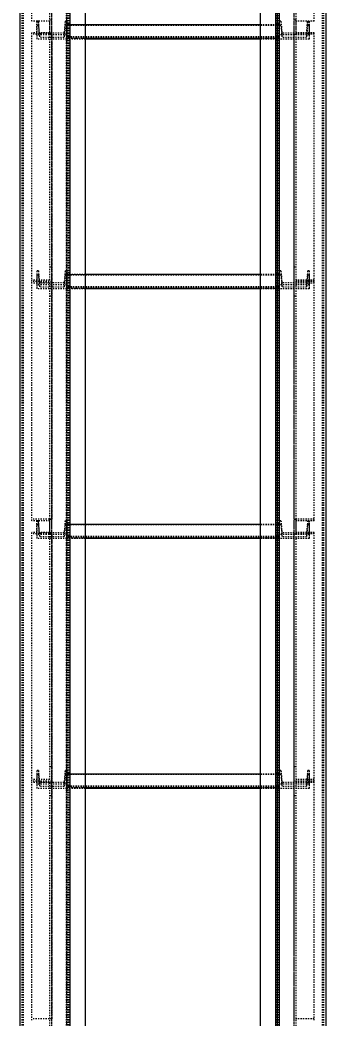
# Model space of a CAD drawing. Header units: millimetres. Extents: x 5143 to 30813, y 232 to 21408.
# Drawn here: x 9015.9 to 9138.3, y 11177.9 to 11577.8 of the extents above; entities that cross this region are included whole.
import ezdxf

# ---------------------------------------------------------------- set-up
doc = ezdxf.new("R2010")
doc.units = ezdxf.units.MM
doc.header["$LTSCALE"] = 0.25
for name, pattern in [('XKITLINE00', [0]), ('XKITLINE02', [4, 2, -2]), ('XKITLINE03', [6, 3, -1, 1, -1])]:
    doc.linetypes.add(name, pattern=pattern)

msp = doc.modelspace()

# ---------------------------------------------------------------- linework, layer by layer
at = {"color": 1, "linetype": 'XKITLINE03'}
for p, q in [((9028.63, 10818.82), (9028.63, 12467.2)), ((9125.61, 10818.82), (9125.61, 12467.2)), ((9034.61, 10820.27), (9034.61, 12460.27)), ((9119.61, 12460.27), (9119.61, 10820.27)), ((9028.63, 11572.07), (9028.63, 11473.1)), ((9034.63, 11571.83), (9034.63, 11570.16)), ((9119.61, 11570.16), (9119.61, 11571.83)), ((9125.61, 11473.1), (9125.61, 11572.07)), ((9119.61, 11570.34), (9034.63, 11570.34)), ((9028.63, 11473.1), (9028.63, 11377.9)), ((9034.63, 11471.84), (9034.63, 11470.17)), ((9119.61, 11470.17), (9119.61, 11471.84)), ((9125.61, 11377.9), (9125.61, 11473.1)), ((9119.61, 11470.35), (9034.63, 11470.35)), ((9028.63, 11372.09), (9028.63, 11273.12)), ((9034.63, 11371.85), (9034.63, 11370.18)), ((9119.61, 11370.18), (9119.61, 11371.85)), ((9125.61, 11273.12), (9125.61, 11372.09)), ((9119.61, 11370.36), (9034.63, 11370.36)), ((9028.63, 11273.12), (9028.63, 11177.92)), ((9034.63, 11271.86), (9034.63, 11270.19)), ((9119.61, 11270.19), (9119.61, 11271.86)), ((9125.61, 11177.92), (9125.61, 11273.12)), ((9119.61, 11270.37), (9034.63, 11270.37))]:
    msp.add_line(p, q, dxfattribs=at)
at = {"color": 3, "linetype": 'XKITLINE02'}
for p, q in [((9016.78, 10820.27), (9016.78, 12463.6)), ((9017.31, 10820.27), (9017.31, 12463.8)), ((9034.55, 10820.27), (9034.54, 12463.8)), ((9035.08, 10820.27), (9035.08, 12463.6)), ((9035.93, 10837.88), (9035.93, 12463.6)), ((9119.16, 10820.27), (9119.16, 12463.6)), ((9119.69, 10820.27), (9119.69, 12463.8)), ((9136.93, 10820.27), (9136.92, 12463.8)), ((9137.46, 10820.27), (9137.46, 12463.6)), ((9034.61, 10820.27), (9034.61, 12460.57)), ((9035.46, 10820.3), (9035.46, 12460.55)), ((9042.11, 10820.56), (9042.11, 12460.56)), ((9112.11, 10824.41), (9112.11, 12460.56)), ((9118.76, 10820.3), (9118.76, 12460.55)), ((9119.61, 10820.27), (9119.61, 12460.57)), ((9138.31, 10840.75), (9138.31, 12421.84)), ((9015.93, 10887.1), (9015.93, 12350.28)), ((9118.76, 12350.28), (9118.76, 10820.3)), ((9119.61, 12350.28), (9119.61, 10820.27)), ((9020.63, 11577.29), (9020.63, 11673.08)), ((9027.83, 11571.97), (9027.83, 11672.48)), ((9028.63, 11571.97), (9028.63, 11673.08)), ((9125.61, 11571.97), (9125.61, 11673.08)), ((9126.41, 11571.97), (9126.41, 11672.48)), ((9133.61, 11577.29), (9133.61, 11673.08)), ((9027.83, 11577.29), (9020.63, 11577.29)), ((9023.31, 11577.32), (9022.63, 11577.32)), ((9022.63, 11571.83), (9022.63, 11577.32)), ((9022.63, 11577.32), (9022.63, 11575.66)), ((9023.31, 11575.66), (9022.63, 11575.66)), ((9022.63, 11575.66), (9022.63, 11570.16)), ((9023.69, 11572.53), (9023.31, 11577.32)), ((9023.31, 11577.32), (9023.31, 11575.66)), ((9023.31, 11575.66), (9023.69, 11570.86)), ((9028.63, 11577.79), (9027.83, 11577.79)), ((9027.83, 11473.67), (9027.83, 11577.79)), ((9028.63, 11473.1), (9028.63, 11577.79)), ((9033.95, 11577.32), (9033.57, 11572.53)), ((9033.95, 11575.66), (9033.57, 11570.86)), ((9034.63, 11577.32), (9033.95, 11577.32)), ((9033.95, 11577.32), (9033.95, 11575.66)), ((9034.63, 11575.66), (9033.95, 11575.66)), ((9034.63, 11577.32), (9034.63, 11571.83)), ((9034.63, 11577.32), (9034.63, 11575.66)), ((9034.63, 11570.16), (9034.63, 11575.84)), ((9042.11, 11575.84), (9034.63, 11575.84)), ((9119.61, 11575.83), (9034.63, 11575.83)), ((9119.61, 11575.67), (9034.63, 11575.67)), ((9119.61, 11575.66), (9034.63, 11575.66)), ((9034.63, 11575.66), (9034.63, 11570.16)), ((9119.61, 11575.84), (9112.11, 11575.84)), ((9119.61, 11577.32), (9119.61, 11575.66)), ((9119.61, 11577.32), (9119.61, 11571.83)), ((9120.29, 11577.32), (9119.61, 11577.32)), ((9119.61, 11570.16), (9119.61, 11575.84)), ((9119.61, 11575.66), (9119.61, 11570.16)), ((9120.29, 11575.66), (9119.61, 11575.66)), ((9120.29, 11577.32), (9120.29, 11575.66)), ((9120.29, 11577.32), (9120.67, 11572.53)), ((9120.29, 11575.66), (9120.67, 11570.86)), ((9125.61, 11473.1), (9125.61, 11577.79)), ((9126.41, 11577.79), (9125.61, 11577.79)), ((9126.41, 11473.67), (9126.41, 11577.79)), ((9133.61, 11577.29), (9126.41, 11577.29)), ((9130.55, 11572.53), (9130.93, 11577.32)), ((9130.93, 11575.66), (9130.55, 11570.86)), ((9130.93, 11577.32), (9130.93, 11575.66)), ((9131.61, 11577.32), (9130.93, 11577.32)), ((9131.61, 11575.66), (9130.93, 11575.66)), ((9131.61, 11575.66), (9131.61, 11577.32)), ((9131.61, 11577.29), (9131.61, 11571.83)), ((9131.61, 11575.66), (9131.61, 11570.16)), ((9027.83, 11572.64), (9020.63, 11572.64)), ((9020.63, 11473.1), (9020.63, 11572.64)), ((9028.63, 11572.07), (9020.63, 11572.07)), ((9034.63, 11571.83), (9022.63, 11571.83)), ((9022.63, 11571.83), (9022.63, 11570.16)), ((9033.57, 11572.53), (9023.69, 11572.53)), ((9023.69, 11572.53), (9023.69, 11570.86)), ((9033.57, 11570.86), (9023.69, 11570.86)), ((9028.63, 11571.97), (9027.83, 11571.97)), ((9033.57, 11572.53), (9033.57, 11570.86)), ((9034.63, 11571.83), (9034.63, 11570.16)), ((9119.61, 11571.02), (9034.63, 11571.02)), ((9119.61, 11570.87), (9034.63, 11570.87)), ((9119.61, 11571.83), (9119.61, 11570.16)), ((9131.61, 11571.83), (9119.61, 11571.83)), ((9120.67, 11572.53), (9120.67, 11570.86)), ((9130.55, 11572.53), (9120.67, 11572.53)), ((9130.55, 11570.86), (9120.67, 11570.86)), ((9133.61, 11572.07), (9125.61, 11572.07)), ((9126.41, 11571.97), (9125.61, 11571.97)), ((9133.61, 11572.64), (9126.41, 11572.64)), ((9130.55, 11572.53), (9130.55, 11570.86)), ((9131.61, 11571.83), (9131.61, 11570.16)), ((9133.61, 11473.1), (9133.61, 11572.64)), ((9034.63, 11570.16), (9022.63, 11570.16)), ((9042.11, 11570.34), (9034.63, 11570.34)), ((9042.11, 11570.16), (9034.63, 11570.16)), ((9119.61, 11570.34), (9112.11, 11570.34)), ((9119.61, 11570.16), (9112.11, 11570.16)), ((9131.61, 11570.16), (9119.61, 11570.16)), ((9028.63, 11478.82), (9027.83, 11478.82)), ((9126.41, 11478.82), (9125.61, 11478.82)), ((9023.31, 11477.34), (9022.63, 11477.34)), ((9022.63, 11477.34), (9022.63, 11471.84)), ((9022.63, 11477.34), (9022.63, 11475.67)), ((9023.31, 11475.67), (9022.63, 11475.67)), ((9022.63, 11475.67), (9022.63, 11470.17)), ((9023.31, 11477.34), (9023.69, 11472.54)), ((9023.31, 11477.34), (9023.31, 11475.67)), ((9023.31, 11475.67), (9023.69, 11470.87)), ((9033.95, 11477.34), (9033.57, 11472.54)), ((9033.95, 11475.67), (9033.57, 11470.87)), ((9034.63, 11477.34), (9033.95, 11477.34)), ((9033.95, 11477.34), (9033.95, 11475.67)), ((9034.63, 11475.67), (9033.95, 11475.67)), ((9034.63, 11477.34), (9034.63, 11471.84)), ((9034.63, 11477.34), (9034.63, 11475.67)), ((9034.63, 11470.17), (9034.63, 11475.85)), ((9042.11, 11475.85), (9034.63, 11475.85)), ((9119.61, 11475.84), (9034.63, 11475.84)), ((9119.61, 11475.68), (9034.63, 11475.68)), ((9034.63, 11475.67), (9034.63, 11470.17)), ((9119.61, 11475.67), (9034.63, 11475.67)), ((9119.61, 11475.85), (9112.11, 11475.85)), ((9119.61, 11477.34), (9119.61, 11475.67)), ((9119.61, 11477.34), (9119.61, 11471.84)), ((9120.29, 11477.34), (9119.61, 11477.34)), ((9119.61, 11470.17), (9119.61, 11475.85)), ((9119.61, 11475.67), (9119.61, 11470.17)), ((9120.29, 11475.67), (9119.61, 11475.67)), ((9120.29, 11477.34), (9120.29, 11475.67)), ((9120.29, 11477.34), (9120.67, 11472.54)), ((9120.29, 11475.67), (9120.67, 11470.87)), ((9130.93, 11477.34), (9130.55, 11472.54)), ((9130.93, 11475.67), (9130.55, 11470.87)), ((9130.93, 11477.34), (9130.93, 11475.67)), ((9131.61, 11477.34), (9130.93, 11477.34)), ((9131.61, 11475.67), (9130.93, 11475.67)), ((9131.61, 11477.34), (9131.61, 11475.67)), ((9131.61, 11477.34), (9131.61, 11471.84)), ((9131.61, 11475.67), (9131.61, 11470.17)), ((9027.83, 11473.67), (9020.63, 11473.67)), ((9020.63, 11377.31), (9020.63, 11473.1)), ((9028.63, 11473.1), (9020.63, 11473.1)), ((9028.63, 11473.1), (9020.63, 11473.1)), ((9027.83, 11472.51), (9020.63, 11472.51)), ((9034.63, 11471.84), (9022.63, 11471.84)), ((9022.63, 11471.84), (9022.63, 11470.17)), ((9033.57, 11472.54), (9023.69, 11472.54)), ((9023.69, 11472.54), (9023.69, 11470.87)), ((9033.57, 11470.87), (9023.69, 11470.87)), ((9027.83, 11372), (9027.83, 11472.51)), ((9028.63, 11372), (9028.63, 11473.1)), ((9033.57, 11472.54), (9033.57, 11470.87)), ((9034.63, 11471.84), (9034.63, 11470.17)), ((9119.61, 11471.03), (9034.63, 11471.03)), ((9119.61, 11470.88), (9034.63, 11470.88)), ((9119.61, 11471.84), (9119.61, 11470.17)), ((9131.61, 11471.84), (9119.61, 11471.84)), ((9120.67, 11472.54), (9120.67, 11470.87)), ((9130.55, 11472.54), (9120.67, 11472.54)), ((9130.55, 11470.87), (9120.67, 11470.87)), ((9125.61, 11372), (9125.61, 11473.1)), ((9133.61, 11473.1), (9125.61, 11473.1)), ((9133.61, 11473.1), (9125.61, 11473.1)), ((9133.61, 11473.67), (9126.41, 11473.67)), ((9126.41, 11372), (9126.41, 11472.51)), ((9133.61, 11472.51), (9126.41, 11472.51)), ((9130.55, 11472.54), (9130.55, 11470.87)), ((9131.61, 11471.84), (9131.61, 11470.17)), ((9133.61, 11377.31), (9133.61, 11473.1)), ((9034.63, 11470.17), (9022.63, 11470.17)), ((9028.63, 11467.19), (9027.83, 11467.19)), ((9042.11, 11470.35), (9034.63, 11470.35)), ((9042.11, 11470.17), (9034.63, 11470.17)), ((9119.61, 11470.35), (9112.11, 11470.35)), ((9119.61, 11470.17), (9112.11, 11470.17)), ((9131.61, 11470.17), (9119.61, 11470.17)), ((9126.41, 11467.19), (9125.61, 11467.19)), ((9028.63, 11377.9), (9020.63, 11377.9)), ((9027.83, 11377.31), (9020.63, 11377.31)), ((9023.31, 11377.35), (9022.63, 11377.35)), ((9022.63, 11371.85), (9022.63, 11377.35)), ((9022.63, 11377.35), (9022.63, 11375.68)), ((9023.31, 11375.68), (9022.63, 11375.68)), ((9022.63, 11375.68), (9022.63, 11370.18)), ((9023.69, 11372.55), (9023.31, 11377.35)), ((9023.31, 11377.35), (9023.31, 11375.68)), ((9023.31, 11375.68), (9023.69, 11370.88)), ((9028.63, 11377.81), (9027.83, 11377.81)), ((9027.83, 11273.69), (9027.83, 11377.81)), ((9028.63, 11273.12), (9028.63, 11377.81)), ((9033.95, 11377.35), (9033.57, 11372.55)), ((9033.95, 11375.68), (9033.57, 11370.88)), ((9034.63, 11377.35), (9033.95, 11377.35)), ((9033.95, 11377.35), (9033.95, 11375.68)), ((9034.63, 11375.68), (9033.95, 11375.68)), ((9034.63, 11377.35), (9034.63, 11371.85)), ((9034.63, 11377.35), (9034.63, 11375.68)), ((9034.63, 11370.18), (9034.63, 11375.86)), ((9042.11, 11375.86), (9034.63, 11375.86)), ((9119.61, 11375.85), (9034.63, 11375.85)), ((9119.61, 11375.69), (9034.63, 11375.69)), ((9119.61, 11375.68), (9034.63, 11375.68)), ((9034.63, 11375.68), (9034.63, 11370.18)), ((9119.61, 11375.86), (9112.11, 11375.86)), ((9119.61, 11377.35), (9119.61, 11375.68)), ((9119.61, 11377.35), (9119.61, 11371.85)), ((9120.29, 11377.35), (9119.61, 11377.35)), ((9119.61, 11370.18), (9119.61, 11375.86)), ((9119.61, 11375.68), (9119.61, 11370.18)), ((9120.29, 11375.68), (9119.61, 11375.68)), ((9120.29, 11377.35), (9120.29, 11375.68)), ((9120.29, 11377.35), (9120.67, 11372.55)), ((9120.29, 11375.68), (9120.67, 11370.88)), ((9133.61, 11377.9), (9125.61, 11377.9)), ((9125.61, 11273.12), (9125.61, 11377.81)), ((9126.41, 11377.81), (9125.61, 11377.81)), ((9126.41, 11273.69), (9126.41, 11377.81)), ((9133.61, 11377.31), (9126.41, 11377.31)), ((9130.93, 11377.35), (9130.55, 11372.55)), ((9130.93, 11375.68), (9130.55, 11370.88)), ((9130.93, 11377.35), (9130.93, 11375.68)), ((9131.61, 11377.35), (9130.93, 11377.35)), ((9131.61, 11375.68), (9130.93, 11375.68)), ((9131.61, 11375.68), (9131.61, 11377.35)), ((9131.61, 11377.31), (9131.61, 11371.85)), ((9131.61, 11375.68), (9131.61, 11370.18)), ((9027.83, 11372.66), (9020.63, 11372.66)), ((9020.63, 11273.12), (9020.63, 11372.66)), ((9028.63, 11372.09), (9020.63, 11372.09)), ((9034.63, 11371.85), (9022.63, 11371.85)), ((9022.63, 11371.85), (9022.63, 11370.18)), ((9033.57, 11372.55), (9023.69, 11372.55)), ((9023.69, 11372.55), (9023.69, 11370.88)), ((9033.57, 11370.88), (9023.69, 11370.88)), ((9028.63, 11372), (9027.83, 11372)), ((9033.57, 11372.55), (9033.57, 11370.88)), ((9034.63, 11371.85), (9034.63, 11370.18)), ((9119.61, 11371.04), (9034.63, 11371.04)), ((9119.61, 11370.9), (9034.63, 11370.9)), ((9119.61, 11371.85), (9119.61, 11370.18)), ((9131.61, 11371.85), (9119.61, 11371.85)), ((9120.67, 11372.55), (9120.67, 11370.88)), ((9130.55, 11372.55), (9120.67, 11372.55)), ((9130.55, 11370.88), (9120.67, 11370.88)), ((9133.61, 11372.09), (9125.61, 11372.09)), ((9126.41, 11372), (9125.61, 11372)), ((9133.61, 11372.66), (9126.41, 11372.66)), ((9130.55, 11372.55), (9130.55, 11370.88)), ((9131.61, 11371.85), (9131.61, 11370.18)), ((9133.61, 11273.12), (9133.61, 11372.66)), ((9034.63, 11370.18), (9022.63, 11370.18)), ((9042.11, 11370.36), (9034.63, 11370.36)), ((9042.11, 11370.18), (9034.63, 11370.18)), ((9119.61, 11370.36), (9112.11, 11370.36)), ((9119.61, 11370.18), (9112.11, 11370.18)), ((9131.61, 11370.18), (9119.61, 11370.18)), ((9028.63, 11278.84), (9027.83, 11278.84)), ((9126.41, 11278.84), (9125.61, 11278.84)), ((9023.31, 11277.36), (9022.63, 11277.36)), ((9022.63, 11277.36), (9022.63, 11271.86)), ((9022.63, 11277.36), (9022.63, 11275.69)), ((9023.31, 11275.69), (9022.63, 11275.69)), ((9022.63, 11275.69), (9022.63, 11270.19)), ((9023.31, 11277.36), (9023.69, 11272.56)), ((9023.31, 11277.36), (9023.31, 11275.69)), ((9023.31, 11275.69), (9023.69, 11270.89)), ((9033.95, 11277.36), (9033.57, 11272.56)), ((9033.95, 11275.69), (9033.57, 11270.89)), ((9034.63, 11277.36), (9033.95, 11277.36)), ((9033.95, 11277.36), (9033.95, 11275.69)), ((9034.63, 11275.69), (9033.95, 11275.69)), ((9034.63, 11277.36), (9034.63, 11271.86)), ((9034.63, 11277.36), (9034.63, 11275.69)), ((9034.63, 11270.19), (9034.63, 11275.87)), ((9042.11, 11275.87), (9034.63, 11275.87)), ((9119.61, 11275.86), (9034.63, 11275.86)), ((9119.61, 11275.7), (9034.63, 11275.7)), ((9034.63, 11275.69), (9034.63, 11270.19)), ((9119.61, 11275.69), (9034.63, 11275.69)), ((9119.61, 11275.87), (9112.11, 11275.87)), ((9119.61, 11277.36), (9119.61, 11275.69)), ((9119.61, 11277.36), (9119.61, 11271.86)), ((9120.29, 11277.36), (9119.61, 11277.36)), ((9119.61, 11270.19), (9119.61, 11275.87)), ((9119.61, 11275.69), (9119.61, 11270.19)), ((9120.29, 11275.69), (9119.61, 11275.69)), ((9120.29, 11277.36), (9120.29, 11275.69)), ((9120.29, 11277.36), (9120.67, 11272.56)), ((9120.29, 11275.69), (9120.67, 11270.89)), ((9130.93, 11277.36), (9130.55, 11272.56)), ((9130.93, 11275.69), (9130.55, 11270.89)), ((9130.93, 11277.36), (9130.93, 11275.69)), ((9131.61, 11277.36), (9130.93, 11277.36)), ((9131.61, 11275.69), (9130.93, 11275.69)), ((9131.61, 11277.36), (9131.61, 11275.69)), ((9131.61, 11277.36), (9131.61, 11271.86)), ((9131.61, 11275.69), (9131.61, 11270.19)), ((9027.83, 11273.69), (9020.63, 11273.69)), ((9020.63, 11177.33), (9020.63, 11273.12)), ((9028.63, 11273.12), (9020.63, 11273.12)), ((9028.63, 11273.12), (9020.63, 11273.12)), ((9027.83, 11272.53), (9020.63, 11272.53)), ((9034.63, 11271.86), (9022.63, 11271.86)), ((9022.63, 11271.86), (9022.63, 11270.19)), ((9033.57, 11272.56), (9023.69, 11272.56)), ((9023.69, 11272.56), (9023.69, 11270.89)), ((9033.57, 11270.89), (9023.69, 11270.89)), ((9027.83, 11172.02), (9027.83, 11272.53)), ((9028.63, 11172.02), (9028.63, 11273.12)), ((9033.57, 11272.56), (9033.57, 11270.89)), ((9034.63, 11271.86), (9034.63, 11270.19)), ((9119.61, 11271.05), (9034.63, 11271.05)), ((9119.61, 11270.91), (9034.63, 11270.91)), ((9119.61, 11271.86), (9119.61, 11270.19)), ((9131.61, 11271.86), (9119.61, 11271.86)), ((9120.67, 11272.56), (9120.67, 11270.89)), ((9130.55, 11272.56), (9120.67, 11272.56)), ((9130.55, 11270.89), (9120.67, 11270.89)), ((9125.61, 11172.02), (9125.61, 11273.12)), ((9133.61, 11273.12), (9125.61, 11273.12)), ((9133.61, 11273.12), (9125.61, 11273.12)), ((9133.61, 11273.69), (9126.41, 11273.69)), ((9126.41, 11172.02), (9126.41, 11272.53)), ((9133.61, 11272.53), (9126.41, 11272.53)), ((9130.55, 11272.56), (9130.55, 11270.89)), ((9131.61, 11271.86), (9131.61, 11270.19)), ((9133.61, 11177.33), (9133.61, 11273.12)), ((9034.63, 11270.19), (9022.63, 11270.19)), ((9028.63, 11267.21), (9027.83, 11267.21)), ((9042.11, 11270.37), (9034.63, 11270.37)), ((9042.11, 11270.19), (9034.63, 11270.19)), ((9119.61, 11270.37), (9112.11, 11270.37)), ((9119.61, 11270.19), (9112.11, 11270.19)), ((9131.61, 11270.19), (9119.61, 11270.19)), ((9126.41, 11267.21), (9125.61, 11267.21)), ((9028.63, 11177.92), (9020.63, 11177.92)), ((9133.61, 11177.92), (9125.61, 11177.92))]:
    msp.add_line(p, q, dxfattribs=at)
at = {"color": 7, "linetype": 'XKITLINE00'}
for p, q in [((9015.93, 10930.57), (9015.93, 12349.97)), ((9035.93, 10930.57), (9035.93, 12349.97)), ((9042.11, 10930.57), (9042.11, 12349.97)), ((9112.11, 10930.57), (9112.11, 12349.97)), ((9118.31, 10930.57), (9118.31, 12349.97)), ((9138.31, 10930.57), (9138.31, 12349.97)), ((9112.11, 11575.84), (9042.11, 11575.84)), ((9112.11, 11570.34), (9042.11, 11570.34)), ((9112.11, 11570.16), (9042.11, 11570.16)), ((9112.11, 11475.85), (9042.11, 11475.85)), ((9112.11, 11470.35), (9042.11, 11470.35)), ((9112.11, 11470.17), (9042.11, 11470.17)), ((9112.11, 11375.86), (9042.11, 11375.86)), ((9112.11, 11370.36), (9042.11, 11370.36)), ((9112.11, 11370.18), (9042.11, 11370.18)), ((9112.11, 11275.87), (9042.11, 11275.87)), ((9112.11, 11270.37), (9042.11, 11270.37)), ((9112.11, 11270.19), (9042.11, 11270.19))]:
    msp.add_line(p, q, dxfattribs=at)
at = {"color": 1, "linetype": 'XKITLINE00'}
for centre in [(9028.63, 11572.07), (9034.63, 11571.83), (9119.61, 11571.83), (9125.61, 11572.07), (9034.63, 11570.34), (9034.63, 11570.16), (9119.61, 11570.34), (9119.61, 11570.16), (9028.63, 11473.1), (9028.63, 11473.1), (9034.63, 11471.84), (9119.61, 11471.84), (9125.61, 11473.1), (9125.61, 11473.1), (9034.63, 11470.35), (9034.63, 11470.17), (9119.61, 11470.35), (9119.61, 11470.17), (9028.63, 11377.9), (9125.61, 11377.9), (9028.63, 11372.09), (9034.63, 11371.85), (9119.61, 11371.85), (9125.61, 11372.09), (9034.63, 11370.36), (9034.63, 11370.18), (9119.61, 11370.36), (9119.61, 11370.18), (9028.63, 11273.12), (9028.63, 11273.12), (9034.63, 11271.86), (9119.61, 11271.86), (9125.61, 11273.12), (9125.61, 11273.12), (9034.63, 11270.37), (9034.63, 11270.19), (9119.61, 11270.37), (9119.61, 11270.19), (9028.63, 11177.92), (9125.61, 11177.92)]:
    msp.add_circle(centre, 0.05, dxfattribs=at)

doc.saveas('drawing.dxf')
